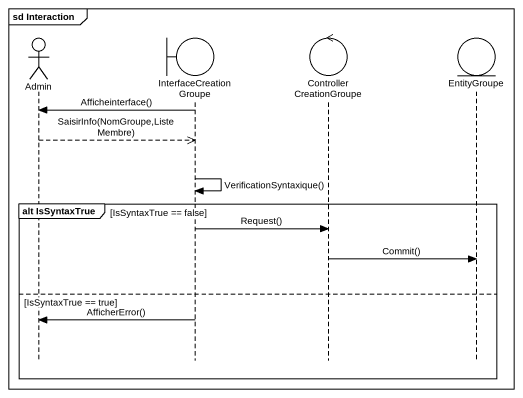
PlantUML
@startuml
mainframe sd Interaction
hide footbox
actor Admin
boundary InterfaceCreationGroupe
control ControllerCreationGroupe
entity EntityGroupe

InterfaceCreationGroupe -> Admin : Afficheinterface()
Admin -->> InterfaceCreationGroupe : SaisirInfo(NomGroupe,ListeMembre)
InterfaceCreationGroupe -> InterfaceCreationGroupe : VerificationSyntaxique()
group alt IsSyntaxTrue [IsSyntaxTrue == false]
  InterfaceCreationGroupe -> ControllerCreationGroupe : Request()
  ControllerCreationGroupe -> EntityGroupe : Commit()
else IsSyntaxTrue == true
  InterfaceCreationGroupe -> Admin : AfficherError()
end
@enduml
